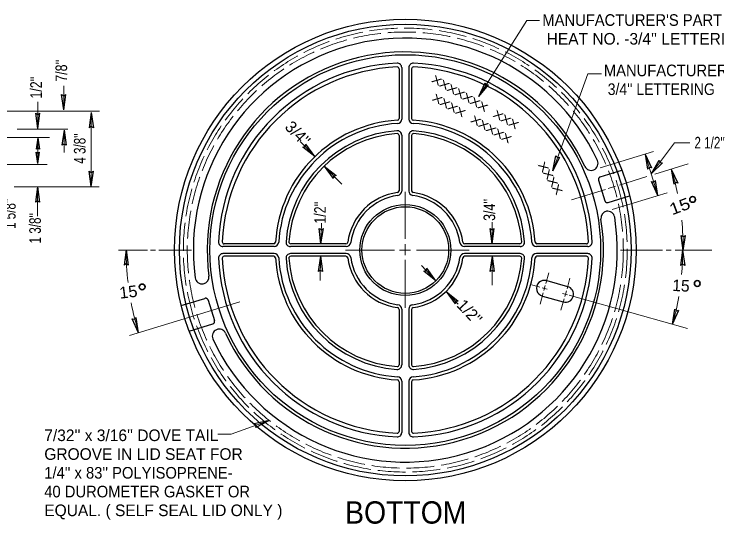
# Model space of a CAD drawing. Extents: x -3326 to 392, y -495 to 2248.
# Drawn here: x -1243 to -457, y 290 to 861 of the extents above; entities that cross this region are included whole.
import ezdxf
from ezdxf.enums import TextEntityAlignment as Align

# ---------------------------------------------------------------- set-up
doc = ezdxf.new("R2010")
doc.units = 0
doc.header["$LTSCALE"] = 5.2
doc.linetypes.add('LONG_DASHED', pattern=[7.5, 6, -1.5])
doc.layers.add('1', color=7, linetype='Continuous', lineweight=25)

msp = doc.modelspace()

# ---------------------------------------------------------------- linework, layer by layer
at = {"layer": '1'}
for p, q in [((-812.414, 799.843), (-812.414, 744.228)), ((-809.414, 801.089), (-809.414, 743.607)), ((-801.414, 801.089), (-801.414, 743.607)), ((-798.414, 799.843), (-798.414, 744.228)), ((-723.189, 768.633), (-716.045, 784.268)), ((-723.189, 768.633), (-712.093, 781.761)), ((-1187.868, 753.923), (-1190.208, 770.953)), ((-1187.868, 753.923), (-1185.528, 770.953)), ((-1216.816, 733.024), (-1219.156, 750.054)), ((-1216.816, 733.024), (-1214.476, 750.054)), ((-1156.982, 750.896), (-1159.322, 733.866)), ((-1156.982, 750.896), (-1154.642, 733.866)), ((-1187.494, 731.213), (-1189.834, 714.183)), ((-1187.494, 731.213), (-1185.154, 714.183)), ((-812.414, 725.234), (-812.414, 663.319)), ((-809.414, 725.465), (-809.414, 662.995)), ((-801.414, 725.465), (-801.414, 662.995)), ((-798.414, 725.234), (-798.414, 663.319)), ((-1216.831, 722.694), (-1218.586, 709.922)), ((-1216.828, 722.695), (-1217.998, 714.18)), ((-1216.831, 722.694), (-1215.076, 709.922)), ((-1216.828, 722.695), (-1215.658, 714.18)), ((-906.637, 701.57), (-920.176, 712.162)), ((-906.637, 701.57), (-916.818, 715.421)), ((-1216.818, 693.635), (-1218.573, 706.408)), ((-1216.818, 693.635), (-1215.063, 706.408)), ((-640.327, 685.713), (-636.738, 702.524)), ((-640.327, 685.713), (-632.337, 700.933)), ((-536.868, 704.373), (-529.633, 688.781)), ((-536.868, 704.373), (-534.107, 687.407)), ((-529.665, 682.437), (-521.363, 697.489)), ((-529.665, 682.437), (-517.61, 694.692)), ((-1156.965, 668.189), (-1159.305, 685.219)), ((-1156.965, 668.189), (-1154.625, 685.219)), ((-896.229, 690.822), (-882.69, 680.231)), ((-896.229, 690.822), (-886.048, 676.972)), ((-594.348, 686.725), (-594.326, 686.734)), ((-507.615, 687.566), (-500.437, 671.946)), ((-507.615, 687.566), (-504.916, 670.589)), ((-522.597, 657.95), (-529.832, 673.543)), ((-522.597, 657.95), (-525.358, 674.917)), ((-1217.224, 667.5), (-1219.564, 650.47)), ((-1217.224, 667.5), (-1214.884, 650.47)), ((-580.166, 640.273), (-580.143, 640.277)), ((-899.808, 603.897), (-901.699, 620.983)), ((-899.808, 603.897), (-897.021, 620.859)), ((-708.253, 603.897), (-710.593, 620.927)), ((-708.253, 603.897), (-705.913, 620.927)), ((-494.231, 596.248), (-496.511, 613.286)), ((-494.231, 596.248), (-491.831, 613.269)), ((-952.127, 600.893), (-1009.609, 600.893)), ((-952.748, 603.893), (-1008.363, 603.893)), ((-871.515, 600.893), (-933.985, 600.893)), ((-871.839, 603.893), (-933.754, 603.893)), ((-676.843, 600.893), (-739.312, 600.893)), ((-677.073, 603.893), (-738.988, 603.893)), ((-601.218, 600.893), (-658.701, 600.893)), ((-602.465, 603.893), (-658.079, 603.893)), ((-1117.953, 597.11), (-1120.304, 580.082)), ((-1117.953, 597.11), (-1115.624, 580.078)), ((-952.127, 592.893), (-1009.609, 592.893)), ((-871.515, 592.893), (-933.985, 592.893)), ((-676.843, 592.893), (-739.312, 592.893)), ((-601.218, 592.893), (-658.701, 592.893)), ((-495.017, 596.817), (-497.319, 579.781)), ((-495.017, 596.817), (-492.639, 579.792)), ((-952.748, 589.893), (-1008.363, 589.893)), ((-871.839, 589.893), (-933.754, 589.893)), ((-900.193, 589.89), (-902.979, 572.928)), ((-900.193, 589.89), (-898.301, 572.805)), ((-677.073, 589.893), (-738.988, 589.893)), ((-708.27, 589.89), (-710.61, 572.86)), ((-708.27, 589.89), (-705.93, 572.86)), ((-602.465, 589.893), (-658.079, 589.893)), ((-771.139, 562.589), (-781.16, 576.557)), ((-771.139, 562.589), (-784.556, 573.336)), ((-1031.693, 559.103), (-1031.717, 559.098)), ((-647.153, 562.672), (-623.658, 556.09)), ((-759.766, 550.571), (-746.349, 539.824)), ((-759.766, 550.571), (-749.745, 536.603)), ((-652.008, 545.339), (-628.514, 538.758)), ((-812.414, 530.468), (-812.414, 468.553)), ((-809.414, 530.793), (-809.414, 468.323)), ((-801.414, 530.793), (-801.414, 468.323)), ((-798.414, 530.468), (-798.414, 468.553)), ((-506.118, 513.819), (-503.855, 530.86)), ((-506.118, 513.819), (-499.343, 529.618)), ((-1103.925, 504.423), (-1111.205, 519.995)), ((-1103.925, 504.423), (-1106.735, 521.382)), ((-1016.753, 507.778), (-1016.775, 507.768)), ((-812.414, 449.559), (-812.414, 393.945)), ((-809.414, 450.181), (-809.414, 392.698)), ((-801.414, 450.181), (-801.414, 392.698)), ((-798.414, 449.559), (-798.414, 393.945)), ((-957.674, 406.098), (-974.493, 402.544)), ((-957.674, 406.098), (-972.911, 398.14))]:
    msp.add_line(p, q, dxfattribs=at)
at = {"layer": '1', "lineweight": 13}
for p, q in [((-1187.877, 753.919), (-1187.877, 780.832)), ((-1216.824, 733.562), (-1216.824, 762.952)), ((-1267.287, 752.353), (-1147.85, 752.353)), ((-1156.973, 668.186), (-1156.973, 750.899)), ((-1239.904, 732.388), (-1183.269, 732.388)), ((-1187.486, 706.159), (-1187.486, 731.217)), ((-1342.394, 722.993), (-1203.903, 722.993)), ((-1216.824, 693.633), (-1216.824, 722.697)), ((-906.64, 701.562), (-923.048, 718.469)), ((-587.287, 688.895), (-527.453, 707.268)), ((-536.862, 704.379), (-522.603, 657.944)), ((-1343.959, 692.849), (-1206.195, 692.849)), ((-526.202, 681.785), (-488.806, 693.268)), ((-876.632, 670.641), (-896.226, 690.831)), ((-565.591, 669.69), (-534.938, 679.103)), ((-1243.407, 667.795), (-1147.963, 667.795)), ((-1217.216, 634.908), (-1217.216, 667.503)), ((-805.414, 662.254), (-805.414, 609.338)), ((-619.503, 653.135), (-581.415, 664.831)), ((-578.273, 665.796), (-570.035, 668.326)), ((-573.737, 642.243), (-512.373, 661.086)), ((-899.203, 627.186), (-899.817, 603.893)), ((-708.262, 628.194), (-708.262, 603.893)), ((-805.414, 603.337), (-805.414, 591.335)), ((-1093.944, 596.893), (-1126.526, 596.893)), ((-1085.118, 596.893), (-1090.735, 596.893)), ((-1044.609, 596.893), (-1081.308, 596.893)), ((-817.508, 596.893), (-872.194, 596.893)), ((-799.518, 596.893), (-812.056, 596.893)), ((-734.101, 596.893), (-792.976, 596.893)), ((-517.404, 596.893), (-564.562, 596.893)), ((-507.87, 596.893), (-513.209, 596.893)), ((-462.212, 596.893), (-503.293, 596.893)), ((-900.184, 589.893), (-900.899, 562.692)), ((-805.414, 585.879), (-805.414, 532.313)), ((-708.262, 589.893), (-708.262, 557.562)), ((-787.326, 579.646), (-771.143, 562.581)), ((-648.056, 559.447), (-644.753, 571.238)), ((-621.067, 565.338), (-624.372, 553.544)), ((-663.756, 557.977), (-654.874, 555.488)), ((-652.039, 554.695), (-646.522, 553.149)), ((-650.286, 551.487), (-648.722, 557.071)), ((-625.03, 551.192), (-626.756, 545.033)), ((-759.762, 550.579), (-746.134, 536.208)), ((-654.545, 536.286), (-651.016, 548.882)), ((-629.589, 548.406), (-623.665, 546.746)), ((-621.812, 546.227), (-489.582, 509.183)), ((-1114.102, 501.263), (-990.827, 539.116)), ((-627.553, 542.186), (-631.127, 529.432))]:
    msp.add_line(p, q, dxfattribs=at)
at = {"layer": '1', "linetype": 'LONG_DASHED'}
for p, q in [((-587.116, 678.772), (-562.998, 686.178)), ((-589.103, 675.023), (-582.058, 652.08)), ((-578.309, 650.093), (-554.281, 657.471)), ((-1056.163, 534.745), (-1029.841, 542.827)), ((-1026.092, 540.84), (-1019.048, 517.896)), ((-1047.266, 506.093), (-1021.034, 514.148))]:
    msp.add_line(p, q, dxfattribs=at)
at = {"layer": '1', "lineweight": 13}
for points in [[(-723.198, 768.634), (-669.229, 853.738), (-655.056, 853.738)], [(-640.337, 685.713), (-601.087, 794.274), (-585.822, 794.274)], [(-529.673, 682.439), (-504.052, 716.808), (-486.696, 716.808)], [(-957.668, 406.092), (-1000.223, 390.808), (-1015.435, 390.808)]]:
    msp.add_lwpolyline(points, dxfattribs=at)
at = {"layer": '1'}
for points in [[(-716.045, 784.268), (-714.754, 781.889), (-712.093, 781.761)], [(-1190.208, 770.953), (-1187.844, 769.635), (-1185.528, 770.953)], [(-1219.156, 750.054), (-1216.792, 748.737), (-1214.476, 750.054)], [(-1154.642, 733.866), (-1157.006, 735.183), (-1159.322, 733.866)], [(-1215.076, 709.922), (-1216.848, 710.91), (-1218.586, 709.922)], [(-1215.658, 714.18), (-1216.841, 714.839), (-1217.998, 714.18)], [(-1185.154, 714.183), (-1187.518, 715.501), (-1189.834, 714.183)], [(-920.176, 712.162), (-917.562, 712.863), (-916.818, 715.421)], [(-1218.573, 706.408), (-1216.8, 705.419), (-1215.063, 706.408)], [(-636.738, 702.524), (-634.963, 700.481), (-632.337, 700.933)], [(-521.363, 697.489), (-520.254, 695.02), (-517.61, 694.692)], [(-1159.305, 685.219), (-1156.941, 683.902), (-1154.625, 685.219)], [(-529.633, 688.781), (-532.28, 689.346), (-534.107, 687.407)], [(-882.69, 680.231), (-885.304, 679.53), (-886.048, 676.972)], [(-529.832, 673.543), (-527.185, 672.978), (-525.358, 674.917)], [(-500.437, 671.946), (-503.082, 672.522), (-504.916, 670.589)], [(-1214.884, 650.47), (-1217.248, 651.788), (-1219.564, 650.47)], [(-901.699, 620.983), (-899.371, 619.603), (-897.021, 620.859)], [(-710.593, 620.927), (-708.229, 619.609), (-705.913, 620.927)], [(-496.511, 613.286), (-494.152, 611.96), (-491.831, 613.269)], [(-1115.624, 580.078), (-1117.988, 581.398), (-1120.304, 580.082)], [(-784.556, 573.336), (-781.933, 574.007), (-781.16, 576.557)], [(-492.639, 579.792), (-495.006, 581.104), (-497.319, 579.781)], [(-898.301, 572.805), (-900.63, 574.184), (-902.979, 572.928)], [(-705.93, 572.86), (-708.294, 574.178), (-710.61, 572.86)], [(-746.349, 539.824), (-748.972, 539.153), (-749.745, 536.603)], [(-503.855, 530.86), (-501.926, 528.962), (-499.343, 529.618)], [(-1111.205, 519.995), (-1108.557, 519.438), (-1106.735, 521.382)], [(-972.911, 398.14), (-972.47, 400.81), (-974.493, 402.544)]]:
    msp.add_lwpolyline(points, dxfattribs=at)
for radius in [258.336, 252.838, 218.678, 50.914, 48.496]:
    msp.add_circle((-805.414, 596.894), radius, dxfattribs=at)
at = {"layer": '1', "linetype": 'LONG_DASHED', "lineweight": 13}
for radius in [248.48, 244.104]:
    msp.add_circle((-805.414, 596.894), radius, dxfattribs=at)
at = {"layer": '1', "lineweight": 35}
for centre in [(-483.743, 653.592), (-1100.046, 555.592), (-478.52, 559.512)]:
    msp.add_circle(centre, 3.222, dxfattribs=at)
at = {"layer": '1'}
for centre, radius, start, end in [((-805.414, 596.894), 237.292, 24.98968, 187.54668), ((-805.414, 596.894), 221.768, 24.98997, 187.54651), ((-805.414, 596.894), 209.393, 92.52382, 177.47641), ((-814.414, 801.089), 5, 0, 92.52382), ((-796.414, 801.089), 5, 87.47641, 180), ((-805.414, 596.894), 209.393, 2.52359, 87.47641), ((-805.414, 596.894), 205.148, 92.53931, 177.46093), ((-814.414, 799.842), 2, 0, 92.53931), ((-796.414, 799.842), 2, 87.46093, 180), ((-805.414, 596.894), 205.148, 2.53907, 87.46093), ((-805.414, 596.894), 145.609, 93.49576, 176.50456), ((-814.414, 744.228), 2, 273.49576, 0), ((-814.414, 743.607), 5, 273.51053, 0), ((-796.414, 743.607), 5, 180, 266.4898), ((-796.414, 744.228), 2, 180, 266.50456), ((-805.414, 596.894), 145.609, 3.49544, 86.50456), ((-805.414, 596.894), 141.989, 93.51053, 176.4898), ((-805.414, 596.894), 141.989, 3.5102, 86.4898), ((-805.414, 596.894), 133.886, 94.00436, 175.99601), ((-805.414, 596.894), 130.656, 94.01154, 175.98884), ((-814.414, 725.465), 5, 0, 94.00436), ((-814.414, 725.234), 2, 0, 94.01154), ((-796.414, 725.465), 5, 85.99601, 180), ((-796.414, 725.234), 2, 85.98884, 180), ((-805.414, 596.894), 130.656, 4.01116, 85.98884), ((-805.414, 596.894), 133.886, 4.00399, 85.99601), ((-597.361, 693.865), 7.75, 293.05401, 24.98968), ((-597.383, 693.856), 7.75, 204.98997, 293.05668), ((-805.414, 596.894), 65.032, 97.71638, 172.28433), ((-814.414, 663.319), 2, 277.71638, 0), ((-814.414, 662.995), 5, 277.75379, 0), ((-796.414, 662.995), 5, 180, 262.24693), ((-796.414, 663.319), 2, 180, 262.28433), ((-805.414, 596.894), 65.032, 7.71567, 82.28433), ((-805.414, 596.894), 61.711, 97.75379, 172.24693), ((-805.414, 596.894), 61.711, 7.75307, 82.24693), ((-578.7, 632.662), 7.75, 100.9044, 188.96558), ((-578.677, 632.666), 7.75, 8.96566, 100.90097), ((-805.414, 596.894), 237.292, 204.79856, 8.96566), ((-805.414, 596.894), 221.768, 204.79891, 8.96558), ((-1009.609, 605.893), 5, 177.47641, 270), ((-1008.362, 605.893), 2, 177.46093, 270), ((-933.985, 605.893), 5, 175.99601, 270), ((-933.754, 605.893), 2, 175.98884, 270), ((-677.073, 605.893), 2, 270, 4.01116), ((-676.842, 605.893), 5, 270, 4.00399), ((-602.465, 605.893), 2, 270, 2.53907), ((-601.219, 605.893), 5, 270, 2.52359), ((-952.748, 605.893), 2, 270, 356.50456), ((-952.127, 605.893), 5, 270, 356.4898), ((-871.839, 605.893), 2, 270, 352.28433), ((-871.515, 605.893), 5, 270, 352.24693), ((-739.313, 605.893), 5, 187.75307, 270), ((-738.988, 605.893), 2, 187.71567, 270), ((-658.701, 605.893), 5, 183.5102, 270), ((-658.079, 605.893), 2, 183.49544, 270), ((-1009.609, 587.893), 5, 90, 182.52382), ((-952.127, 587.893), 5, 3.51053, 90), ((-933.985, 587.893), 5, 90, 184.00436), ((-871.515, 587.893), 5, 7.75379, 90), ((-739.313, 587.893), 5, 90, 172.24621), ((-676.842, 587.893), 5, 355.99564, 90), ((-658.701, 587.893), 5, 90, 176.48947), ((-601.219, 587.893), 5, 357.47618, 90), ((-805.414, 596.894), 209.393, 182.52382, 267.47618), ((-1008.362, 587.893), 2, 90, 182.53931), ((-805.414, 596.894), 205.148, 182.53931, 267.46069), ((-952.748, 587.893), 2, 3.49576, 90), ((-805.414, 596.894), 145.609, 183.49576, 266.50424), ((-805.414, 596.894), 141.989, 183.51053, 266.48947), ((-805.414, 596.894), 133.886, 184.00436, 265.99564), ((-933.754, 587.893), 2, 90, 184.01154), ((-805.414, 596.894), 130.656, 184.01154, 265.98846), ((-871.839, 587.893), 2, 7.71638, 90), ((-805.414, 596.894), 65.032, 187.71638, 262.28362), ((-805.414, 596.894), 61.711, 187.75379, 262.24621), ((-805.414, 596.894), 61.711, 277.75307, 352.24621), ((-805.414, 596.894), 141.989, 273.5102, 356.48947), ((-805.414, 596.894), 65.032, 277.71567, 352.28362), ((-805.414, 596.894), 145.609, 273.49544, 356.50424), ((-805.414, 596.894), 205.148, 272.53907, 357.46069), ((-805.414, 596.894), 130.656, 274.01116, 355.98846), ((-805.414, 596.894), 209.393, 272.52359, 357.47618), ((-805.414, 596.894), 133.886, 274.00399, 355.99564), ((-738.988, 587.893), 2, 90, 172.28362), ((-677.073, 587.893), 2, 355.98846, 90), ((-658.079, 587.893), 2, 90, 176.50424), ((-602.465, 587.893), 2, 357.46069, 90), ((-1032.944, 566.751), 7.75, 279.28282, 7.54651), ((-1032.967, 566.747), 7.75, 187.54668, 279.28298), ((-649.581, 554.006), 9, 74.34611, 254.35264), ((-626.087, 547.424), 9, 254.35264, 74.34611), ((-814.414, 530.793), 5, 0, 82.24621), ((-796.414, 530.793), 5, 97.75307, 180), ((-814.414, 530.468), 2, 0, 82.28362), ((-796.414, 530.468), 2, 97.71567, 180), ((-1013.789, 500.617), 7.75, 112.66387, 204.79856), ((-1013.767, 500.626), 7.75, 24.79891, 112.66761), ((-814.414, 468.322), 5, 265.99564, 0), ((-814.414, 468.553), 2, 265.98846, 0), ((-796.414, 468.322), 5, 180, 274.00399), ((-796.414, 468.553), 2, 180, 274.01116), ((-814.414, 449.559), 2, 0, 86.50424), ((-814.414, 450.181), 5, 0, 86.48947), ((-796.414, 450.181), 5, 93.5102, 180), ((-796.414, 449.559), 2, 93.49544, 180), ((-814.414, 393.945), 2, 267.46069, 0), ((-796.414, 393.945), 2, 180, 272.53907), ((-814.414, 392.699), 5, 267.47618, 0), ((-796.414, 392.699), 5, 180, 272.52359)]:
    msp.add_arc(centre, radius, start, end, dxfattribs=at)
at = {"layer": '1', "lineweight": 13}
for centre, radius, start, end in [((-805.414, 597.336), 311.177, 11.63684, 16.85684), ((-805.414, 597.336), 311.177, 359.79899, 6.12538), ((-805.787, 596.893), 312.158, 179.95962, 186.69162), ((-805.177, 596.123), 310.169, 355.10044, 0.12877), ((-805.177, 596.123), 310.169, 344.61209, 350.47939), ((-805.787, 596.893), 312.158, 190.93301, 197.23241)]:
    msp.add_arc(centre, radius, start, end, dxfattribs=at)
at = {"layer": '1', "linetype": 'LONG_DASHED'}
for centre, start, end in [((-586.235, 675.903), 107.0664, 197.06654), ((-579.19, 652.96), 197.06626, 287.06948), ((-1028.96, 539.959), 17.07488, 107.06957), ((-1021.915, 517.015), 287.07782, 17.07547)]:
    msp.add_arc(centre, 3, start, end, dxfattribs=at)

# ---------------------------------------------------------------- texts
at = {"layer": '1'}
for s, height, width, p in [("MANUFACTURER'S PART NO. AND", 13, 0.95, (-652.029, 847.888)), ("MANUFACTURER'S PLANT NO.", 13, 0.95, (-583.145, 791.488)), (" 3/4'' LETTERING", 13, 0.9, (-583.145, 770.488)), ("2 1/2''", 13, 0.75, (-481.718, 710.628)), ("1/4'' x 83'' POLYISOPRENE-", 13, 0.95, (-1209.6, 341.052)), ('40 DUROMETER GASKET OR', 13, 0.95, (-1209.6, 320.052)), ('BOTTOM', 25, 0.95, (-872.813, 290.669))]:
    msp.add_text(s, height=height, dxfattribs=dict(at, width=width)).set_placement(p)
for s, p in [(" HEAT NO. -3/4'' LETTERING", (-652.029, 826.888)), ("7/32'' x 3/16'' DOVE TAIL", (-1209.6, 383.052)), ('GROOVE IN LID SEAT FOR', (-1209.6, 362.052)), ('EQUAL. ( SELF SEAL LID ONLY )', (-1209.6, 299.052))]:
    msp.add_text(s, height=13, dxfattribs=at).set_placement(p)
for s, rotation, width, p in [("7/8''", 90, 0.8, (-1184.02, 785.313)), ("1/2''", 90, 0.8, (-1212.32, 766.458)), ("4 3/8''", 90, 0.75, (-1163.394, 693.522)), ("1 5/8''", 90, 0.75, (-1241.681, 620.434)), ("3/4''", 90, 0.8, (-704.843, 629.598)), ('15', 20.57, 1.2, (-506.747, 635.754)), ("1/2''", 90, 0.8, (-894.413, 626.437)), ("1 3/8''", 90, 0.75, (-1213.402, 604.32)), ('15', 6.849, 1.05, (-1124.811, 542.378))]:
    msp.add_text(s, height=13, rotation=rotation, dxfattribs=dict(at, width=width)).set_placement(p)
for rotation, width, p in [(330.523, 1.45, (-772.244, 783.072)), (330.523, 1.45, (-763.638, 778.207)), (330.523, 1.45, (-755.033, 773.343)), (330.523, 1.45, (-771.591, 762.382)), (330.523, 1.45, (-746.427, 768.478)), (330.523, 1.45, (-737.821, 763.614)), (330.523, 1.45, (-762.984, 757.517)), (330.523, 1.45, (-729.215, 758.749)), (330.523, 1.45, (-720.609, 753.885)), (330.523, 1.45, (-754.379, 752.653)), (330.523, 1.45, (-745.773, 747.788)), (330.523, 1.45, (-728.561, 738.059)), (330.523, 1.45, (-703.398, 744.156)), (330.523, 1.45, (-694.791, 739.291)), (330.523, 1.45, (-719.955, 733.195)), (330.523, 1.45, (-686.186, 734.427)), (330.523, 1.45, (-711.349, 728.331)), (330.523, 1.45, (-702.743, 723.466)), (330.523, 1.45, (-694.137, 718.602)), (301.43, 1.5, (-654.335, 687.812)), (301.43, 1.5, (-649.18, 679.376)), (301.43, 1.5, (-644.026, 670.942)), (301.43, 1.5, (-638.871, 662.506))]:
    msp.add_text('X', height=8.5, rotation=rotation, dxfattribs=dict(at, width=width)).set_placement(p, align=Align.CENTER)
for s, rotation, p in [("3/4''", 314.458, (-941.207, 733.771)), ('15', 357.136, (-506.747, 551.153)), ("1/2''", 313.342, (-748.702, 534.345))]:
    msp.add_text(s, height=13, rotation=rotation, dxfattribs=at).set_placement(p)

doc.saveas('drawing.dxf')
